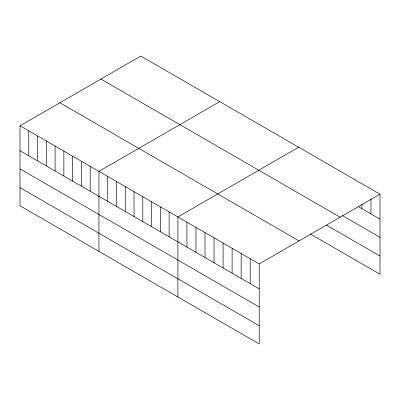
<?xml version="1.0" encoding="UTF-8"?>
<svg xmlns="http://www.w3.org/2000/svg" width="400" height="400" viewBox="0 0 400 400"><rect width="100%" height="100%" fill="white"/><g stroke="black" fill="none" stroke-linecap="round" stroke-linejoin="round"><path stroke-width="0.6" d="M20 125.79L259.23 263.91L259.23 343.935L20 205.815L20 125.79L140.77 56.065L380 194.185L380 274.21L310.355 234M219.715 101.645L98.945 171.37L98.945 251.395M298.66 147.225L177.895 216.95L177.895 296.975M259.23 263.91L380 194.185M358.205 206.525L380 219.105M342.255 215.5L380 237.29M100.915 79.075L340.145 217.195M326.305 225.025L380 256.025M59.855 102.785L299.085 240.9M20 150.715L259.23 288.83M20 168.895L259.23 307.015M20 187.63L259.23 325.75M370.96 198.935L370.96 213.89M361.925 204.31L361.925 208.67M250.195 258.695L250.195 283.615M241.155 253.475L241.155 278.395M232.12 248.255L232.12 273.18M223.08 243.04L223.08 267.96M214.045 237.82L214.045 262.745M205.005 232.605L205.005 257.525M195.97 227.385L195.97 252.305M186.93 222.17L186.93 247.09M169.12 211.885L169.12 236.805M160.35 206.82L160.35 231.745M151.575 201.755L151.575 226.68M142.805 196.695L142.805 221.615M134.035 191.63L134.035 216.55M125.26 186.565L125.26 211.485M116.49 181.5L116.49 206.42M107.72 176.435L107.72 201.355M90.175 166.305L90.175 191.23M81.405 161.24L81.405 186.165M72.63 156.18L72.63 181.1M63.86 151.115L63.86 176.035M55.085 146.05L55.085 170.97M46.315 140.985L46.315 165.905M37.545 135.92L37.545 160.84M28.77 130.855L28.77 155.78"/></g></svg>
